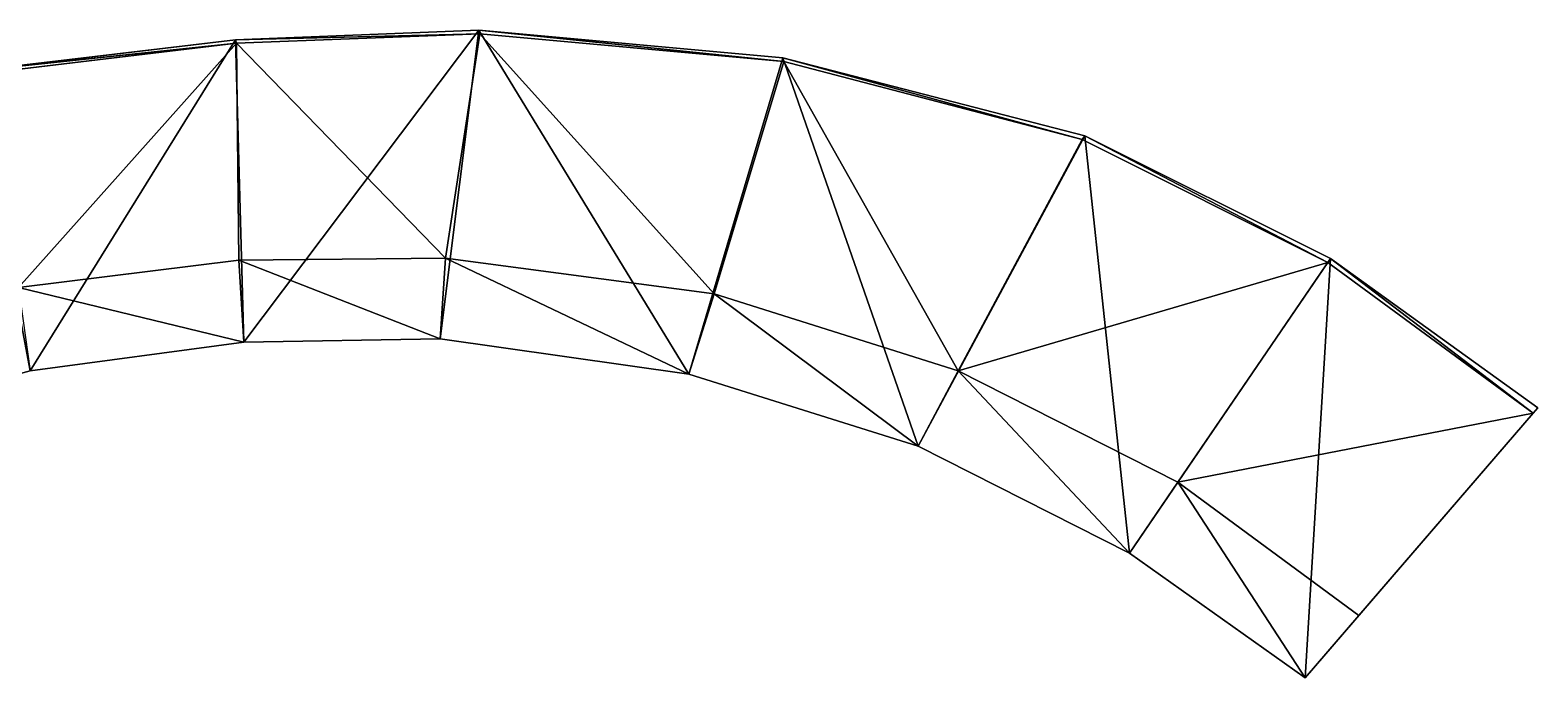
# Model space of a CAD drawing. Extents: x 24 to 812, y 686 to 1217.
# Drawn here: x 414.9 to 811.7, y 1046.8 to 1217.3 of the extents above; entities that cross this region are included whole.
import ezdxf

# ---------------------------------------------------------------- set-up
doc = ezdxf.new("R2010")
doc.units = 0
doc.layers.get('0').update_dxf_attribs({"color": 13, "linetype": 'CONTINUOUS'})

msp = doc.modelspace()

# ---------------------------------------------------------------- linework, layer by layer
for p, q in [((468.99, 1214.74, 20.54), (400.02, 1206.55, 25.24)), ((400.02, 1206.55, 25.24), (468.99, 1214.74, 10)), ((468.99, 1214.74, 10), (400.02, 1206.55, 10)), ((468.99, 1214.74, 10), (414.92, 1127.62, 10)), ((532.98, 1217.26, 17.53), (468.99, 1214.74, 20.54)), ((468.99, 1214.74, 20.54), (532.98, 1217.26, 10)), ((532.98, 1217.26, 10), (468.99, 1214.74, 10)), ((468.99, 1214.74, 20.54), (533.23, 1216.33, 21.76)), ((469.26, 1213.85, 24.71), (468.99, 1214.74, 20.54)), ((468.99, 1214.74, 20.54), (468.99, 1214.74, 10)), ((468.99, 1214.74, 10), (471.11, 1135.16, 10)), ((533.23, 1216.33, 21.76), (469.26, 1213.85, 24.71)), ((532.98, 1217.26, 10), (471.11, 1135.16, 10)), ((532.98, 1217.26, 10), (522.86, 1136, 10)), ((524.21, 1157.23, 103.81), (533.23, 1216.33, 21.76)), ((613.25, 1209.01, 18.03), (532.98, 1217.26, 17.53)), ((532.98, 1217.26, 17.53), (533.23, 1216.33, 21.76)), ((613.04, 1209.95, 14.13), (532.98, 1217.26, 17.53)), ((532.98, 1217.26, 17.53), (613.04, 1209.95, 10)), ((613.04, 1209.95, 10), (532.98, 1217.26, 10)), ((532.98, 1217.26, 10), (532.98, 1217.26, 17.53)), ((532.98, 1217.26, 10), (588.31, 1126.72, 10)), ((533.23, 1216.33, 21.76), (613.25, 1209.01, 18.03)), ((594.95, 1147.85, 101.61), (533.23, 1216.33, 21.76)), ((399.59, 1205.47, 28.59), (469.26, 1213.85, 24.71)), ((400.02, 1206.55, 25.24), (469.26, 1213.85, 24.71)), ((411.85, 1149.52, 105.87), (469.26, 1213.85, 24.71)), ((469.26, 1213.85, 24.71), (524.21, 1157.23, 103.81)), ((469.83, 1156.71, 104.44), (469.26, 1213.85, 24.71)), ((400.02, 1206.55, 10), (414.92, 1127.62, 10)), ((613.04, 1209.95, 10), (588.31, 1126.72, 10)), ((613.25, 1209.01, 18.03), (594.95, 1147.85, 101.61)), ((613.25, 1209.01, 18.03), (613.04, 1209.95, 14.13)), ((691.8, 1188.45, 16.98), (613.04, 1209.95, 14.13)), ((613.04, 1209.95, 14.13), (613.04, 1209.95, 10)), ((613.04, 1209.95, 14.13), (692.51, 1189.42, 10)), ((692.51, 1189.42, 10), (613.04, 1209.95, 10)), ((613.04, 1209.95, 14.13), (692.51, 1189.42, 13.49)), ((613.04, 1209.95, 10), (648.66, 1107.76, 10)), ((613.25, 1209.01, 18.03), (691.8, 1188.45, 16.98)), ((659.19, 1127.6, 98.69), (613.25, 1209.01, 18.03)), ((692.51, 1189.42, 10), (648.66, 1107.76, 10)), ((691.8, 1188.45, 16.98), (659.19, 1127.6, 98.69)), ((692.51, 1189.42, 13.49), (691.8, 1188.45, 16.98)), ((691.8, 1188.45, 16.98), (756.4, 1156.13, 15.04)), ((756.4, 1156.13, 15.04), (692.51, 1189.42, 13.49)), ((757.14, 1157.15, 11.47), (692.51, 1189.42, 13.49)), ((692.51, 1189.42, 13.49), (757.14, 1157.15, 10)), ((757.14, 1157.15, 10), (692.51, 1189.42, 10)), ((692.51, 1189.42, 10), (692.51, 1189.42, 13.49)), ((692.51, 1189.42, 10), (704.25, 1079.65, 10)), ((411.85, 1149.52, 105.87), (469.83, 1156.71, 104.44)), ((524.21, 1157.23, 103.81), (469.83, 1156.71, 104.44)), ((469.83, 1156.71, 104.44), (522.86, 1136, 103.07)), ((471.11, 1135.16, 103.91), (469.83, 1156.71, 104.44)), ((522.86, 1136, 103.07), (524.21, 1157.23, 103.81)), ((594.95, 1147.85, 101.61), (524.21, 1157.23, 103.81)), ((524.21, 1157.23, 103.81), (588.31, 1126.72, 101.47)), ((756.4, 1156.13, 15.04), (659.19, 1127.6, 98.69)), ((757.14, 1157.15, 10), (704.25, 1079.65, 10)), ((716.97, 1098.28, 95.61), (756.4, 1156.13, 15.04)), ((757.14, 1157.15, 10), (750.47, 1046.82, 10)), ((756.4, 1156.13, 15.04), (757.14, 1157.15, 11.47)), ((756.4, 1156.13, 15.04), (810.51, 1116.47, 13.19)), ((757.14, 1157.15, 11.47), (757.14, 1157.15, 10)), ((811.71, 1117.87, 10), (757.14, 1157.15, 11.47)), ((757.14, 1157.15, 11.47), (810.51, 1116.47, 13.19)), ((811.71, 1117.87, 10), (757.14, 1157.15, 10)), ((757.14, 1157.15, 10), (810.51, 1116.47, 10)), ((411.85, 1149.52, 105.87), (471.11, 1135.16, 103.91)), ((588.31, 1126.72, 101.47), (594.95, 1147.85, 101.61)), ((648.66, 1107.76, 99.03), (594.95, 1147.85, 101.61)), ((659.19, 1127.6, 98.69), (594.95, 1147.85, 101.61)), ((471.11, 1135.16, 103.91), (414.92, 1127.62, 10)), ((414.92, 1127.62, 10), (471.11, 1135.16, 10)), ((471.11, 1135.16, 103.91), (414.92, 1127.62, 105.65)), ((522.86, 1136, 103.07), (471.11, 1135.16, 10)), ((471.11, 1135.16, 10), (522.86, 1136, 10)), ((522.86, 1136, 103.07), (471.11, 1135.16, 103.91)), ((471.11, 1135.16, 103.91), (471.11, 1135.16, 10)), ((522.86, 1136, 10), (522.86, 1136, 103.07)), ((588.31, 1126.72, 101.47), (522.86, 1136, 10)), ((522.86, 1136, 10), (588.31, 1126.72, 10)), ((588.31, 1126.72, 101.47), (522.86, 1136, 103.07)), ((361.13, 1113.09, 10), (414.92, 1127.62, 10)), ((414.92, 1127.62, 10), (414.92, 1127.62, 105.65)), ((648.66, 1107.76, 99.03), (659.19, 1127.6, 98.69)), ((659.19, 1127.6, 98.69), (716.97, 1098.28, 95.61)), ((704.25, 1079.65, 97.09), (659.19, 1127.6, 98.69)), ((588.31, 1126.72, 101.47), (648.66, 1107.76, 99.03)), ((648.66, 1107.76, 99.03), (588.31, 1126.72, 10)), ((588.31, 1126.72, 10), (648.66, 1107.76, 10)), ((588.31, 1126.72, 101.47), (588.31, 1126.72, 10)), ((810.51, 1116.47, 13.19), (716.97, 1098.28, 95.61)), ((750.47, 1046.82, 10), (810.51, 1116.47, 10)), ((810.51, 1116.47, 10), (764.61, 1063.22, 91.62)), ((810.51, 1116.47, 13.19), (764.61, 1063.22, 91.62)), ((810.51, 1116.47, 13.19), (811.71, 1117.87, 10)), ((811.71, 1117.87, 10), (810.51, 1116.47, 10)), ((810.51, 1116.47, 10), (810.51, 1116.47, 13.19)), ((648.66, 1107.76, 10), (648.66, 1107.76, 99.03)), ((704.25, 1079.65, 97.09), (648.66, 1107.76, 10)), ((648.66, 1107.76, 10), (704.25, 1079.65, 10)), ((704.25, 1079.65, 97.09), (648.66, 1107.76, 99.03)), ((716.97, 1098.28, 95.61), (704.25, 1079.65, 97.09)), ((750.47, 1046.82, 94.27), (716.97, 1098.28, 95.61)), ((764.61, 1063.22, 91.62), (716.97, 1098.28, 95.61)), ((750.47, 1046.82, 94.27), (704.25, 1079.65, 10)), ((704.25, 1079.65, 10), (750.47, 1046.82, 10)), ((750.47, 1046.82, 94.27), (704.25, 1079.65, 97.09)), ((704.25, 1079.65, 97.09), (704.25, 1079.65, 10)), ((750.47, 1046.82, 10), (764.61, 1063.22, 91.62)), ((764.61, 1063.22, 91.62), (750.47, 1046.82, 94.27)), ((750.47, 1046.82, 10), (750.47, 1046.82, 94.27))]:
    msp.add_line(p, q)

# ---------------------------------------------------------------- meshes
mesh = msp.add_polyface()
corners = [(400.02, 1206.55, 25.24), (469.26, 1213.85, 24.71), (468.99, 1214.74, 20.54)]
mesh.append_faces([[corners[k] for k in face] for face in [(0, 1, 2)]])
mesh = msp.add_polyface()
corners = [(400.02, 1206.55, 25.24), (468.99, 1214.74, 10), (400.02, 1206.55, 10)]
mesh.append_faces([[corners[k] for k in face] for face in [(0, 1, 2)]])
mesh = msp.add_polyface()
corners = [(400.02, 1206.55, 25.24), (468.99, 1214.74, 20.54), (468.99, 1214.74, 10)]
mesh.append_faces([[corners[k] for k in face] for face in [(0, 1, 2)]])
mesh = msp.add_polyface()
corners = [(468.99, 1214.74, 10), (414.92, 1127.62, 10), (400.02, 1206.55, 10)]
mesh.append_faces([[corners[k] for k in face] for face in [(0, 1, 2)]])
mesh = msp.add_polyface()
corners = [(471.11, 1135.16, 10), (414.92, 1127.62, 10), (468.99, 1214.74, 10)]
mesh.append_faces([[corners[k] for k in face] for face in [(0, 1, 2)]])
mesh = msp.add_polyface()
corners = [(533.23, 1216.33, 21.76), (532.98, 1217.26, 17.53), (468.99, 1214.74, 20.54)]
mesh.append_faces([[corners[k] for k in face] for face in [(0, 1, 2)]])
mesh = msp.add_polyface()
corners = [(468.99, 1214.74, 20.54), (532.98, 1217.26, 10), (468.99, 1214.74, 10)]
mesh.append_faces([[corners[k] for k in face] for face in [(0, 1, 2)]])
mesh = msp.add_polyface()
corners = [(468.99, 1214.74, 20.54), (532.98, 1217.26, 17.53), (532.98, 1217.26, 10)]
mesh.append_faces([[corners[k] for k in face] for face in [(0, 1, 2)]])
mesh = msp.add_polyface()
corners = [(532.98, 1217.26, 10), (471.11, 1135.16, 10), (468.99, 1214.74, 10)]
mesh.append_faces([[corners[k] for k in face] for face in [(0, 1, 2)]])
mesh = msp.add_polyface()
corners = [(469.26, 1213.85, 24.71), (533.23, 1216.33, 21.76), (468.99, 1214.74, 20.54)]
mesh.append_faces([[corners[k] for k in face] for face in [(0, 1, 2)]])
mesh = msp.add_polyface()
corners = [(524.21, 1157.23, 103.81), (533.23, 1216.33, 21.76), (469.26, 1213.85, 24.71)]
mesh.append_faces([[corners[k] for k in face] for face in [(0, 1, 2)]])
mesh = msp.add_polyface()
corners = [(532.98, 1217.26, 10), (522.86, 1136, 10), (471.11, 1135.16, 10)]
mesh.append_faces([[corners[k] for k in face] for face in [(0, 1, 2)]])
mesh = msp.add_polyface()
corners = [(588.31, 1126.72, 10), (522.86, 1136, 10), (532.98, 1217.26, 10)]
mesh.append_faces([[corners[k] for k in face] for face in [(0, 1, 2)]])
mesh = msp.add_polyface()
corners = [(524.21, 1157.23, 103.81), (594.95, 1147.85, 101.61), (533.23, 1216.33, 21.76)]
mesh.append_faces([[corners[k] for k in face] for face in [(0, 1, 2)]])
mesh = msp.add_polyface()
corners = [(533.23, 1216.33, 21.76), (613.25, 1209.01, 18.03), (532.98, 1217.26, 17.53)]
mesh.append_faces([[corners[k] for k in face] for face in [(0, 1, 2)]])
mesh = msp.add_polyface()
corners = [(613.25, 1209.01, 18.03), (613.04, 1209.95, 14.13), (532.98, 1217.26, 17.53)]
mesh.append_faces([[corners[k] for k in face] for face in [(0, 1, 2)]])
mesh = msp.add_polyface()
corners = [(532.98, 1217.26, 17.53), (613.04, 1209.95, 10), (532.98, 1217.26, 10)]
mesh.append_faces([[corners[k] for k in face] for face in [(0, 1, 2)]])
mesh = msp.add_polyface()
corners = [(532.98, 1217.26, 17.53), (613.04, 1209.95, 14.13), (613.04, 1209.95, 10)]
mesh.append_faces([[corners[k] for k in face] for face in [(0, 1, 2)]])
mesh = msp.add_polyface()
corners = [(613.04, 1209.95, 10), (588.31, 1126.72, 10), (532.98, 1217.26, 10)]
mesh.append_faces([[corners[k] for k in face] for face in [(0, 1, 2)]])
mesh = msp.add_polyface()
corners = [(594.95, 1147.85, 101.61), (613.25, 1209.01, 18.03), (533.23, 1216.33, 21.76)]
mesh.append_faces([[corners[k] for k in face] for face in [(0, 1, 2)]])
mesh = msp.add_polyface()
corners = [(399.59, 1205.47, 28.59), (469.26, 1213.85, 24.71), (400.02, 1206.55, 25.24)]
mesh.append_faces([[corners[k] for k in face] for face in [(0, 1, 2)]])
mesh = msp.add_polyface()
corners = [(411.85, 1149.52, 105.87), (469.26, 1213.85, 24.71), (399.59, 1205.47, 28.59)]
mesh.append_faces([[corners[k] for k in face] for face in [(0, 1, 2)]])
mesh = msp.add_polyface()
corners = [(411.85, 1149.52, 105.87), (469.83, 1156.71, 104.44), (469.26, 1213.85, 24.71)]
mesh.append_faces([[corners[k] for k in face] for face in [(0, 1, 2)]])
mesh = msp.add_polyface()
corners = [(469.83, 1156.71, 104.44), (524.21, 1157.23, 103.81), (469.26, 1213.85, 24.71)]
mesh.append_faces([[corners[k] for k in face] for face in [(0, 1, 2)]])
mesh = msp.add_polyface()
corners = [(414.92, 1127.62, 10), (361.13, 1113.09, 10), (400.02, 1206.55, 10)]
mesh.append_faces([[corners[k] for k in face] for face in [(0, 1, 2)]])
mesh = msp.add_polyface()
corners = [(648.66, 1107.76, 10), (588.31, 1126.72, 10), (613.04, 1209.95, 10)]
mesh.append_faces([[corners[k] for k in face] for face in [(0, 1, 2)]])
mesh = msp.add_polyface()
corners = [(594.95, 1147.85, 101.61), (659.19, 1127.6, 98.69), (613.25, 1209.01, 18.03)]
mesh.append_faces([[corners[k] for k in face] for face in [(0, 1, 2)]])
mesh = msp.add_polyface()
corners = [(613.25, 1209.01, 18.03), (691.8, 1188.45, 16.98), (613.04, 1209.95, 14.13)]
mesh.append_faces([[corners[k] for k in face] for face in [(0, 1, 2)]])
mesh = msp.add_polyface()
corners = [(613.04, 1209.95, 14.13), (692.51, 1189.42, 10), (613.04, 1209.95, 10)]
mesh.append_faces([[corners[k] for k in face] for face in [(0, 1, 2)]])
mesh = msp.add_polyface()
corners = [(613.04, 1209.95, 14.13), (692.51, 1189.42, 13.49), (692.51, 1189.42, 10)]
mesh.append_faces([[corners[k] for k in face] for face in [(0, 1, 2)]])
mesh = msp.add_polyface()
corners = [(692.51, 1189.42, 10), (648.66, 1107.76, 10), (613.04, 1209.95, 10)]
mesh.append_faces([[corners[k] for k in face] for face in [(0, 1, 2)]])
mesh = msp.add_polyface()
corners = [(691.8, 1188.45, 16.98), (692.51, 1189.42, 13.49), (613.04, 1209.95, 14.13)]
mesh.append_faces([[corners[k] for k in face] for face in [(0, 1, 2)]])
mesh = msp.add_polyface()
corners = [(659.19, 1127.6, 98.69), (691.8, 1188.45, 16.98), (613.25, 1209.01, 18.03)]
mesh.append_faces([[corners[k] for k in face] for face in [(0, 1, 2)]])
mesh = msp.add_polyface()
corners = [(704.25, 1079.65, 10), (648.66, 1107.76, 10), (692.51, 1189.42, 10)]
mesh.append_faces([[corners[k] for k in face] for face in [(0, 1, 2)]])
mesh = msp.add_polyface()
corners = [(659.19, 1127.6, 98.69), (756.4, 1156.13, 15.04), (691.8, 1188.45, 16.98)]
mesh.append_faces([[corners[k] for k in face] for face in [(0, 1, 2)]])
mesh = msp.add_polyface()
corners = [(691.8, 1188.45, 16.98), (756.4, 1156.13, 15.04), (692.51, 1189.42, 13.49)]
mesh.append_faces([[corners[k] for k in face] for face in [(0, 1, 2)]])
mesh = msp.add_polyface()
corners = [(756.4, 1156.13, 15.04), (757.14, 1157.15, 11.47), (692.51, 1189.42, 13.49)]
mesh.append_faces([[corners[k] for k in face] for face in [(0, 1, 2)]])
mesh = msp.add_polyface()
corners = [(692.51, 1189.42, 13.49), (757.14, 1157.15, 10), (692.51, 1189.42, 10)]
mesh.append_faces([[corners[k] for k in face] for face in [(0, 1, 2)]])
mesh = msp.add_polyface()
corners = [(692.51, 1189.42, 13.49), (757.14, 1157.15, 11.47), (757.14, 1157.15, 10)]
mesh.append_faces([[corners[k] for k in face] for face in [(0, 1, 2)]])
mesh = msp.add_polyface()
corners = [(757.14, 1157.15, 10), (704.25, 1079.65, 10), (692.51, 1189.42, 10)]
mesh.append_faces([[corners[k] for k in face] for face in [(0, 1, 2)]])
mesh = msp.add_polyface()
corners = [(471.11, 1135.16, 103.91), (469.83, 1156.71, 104.44), (411.85, 1149.52, 105.87)]
mesh.append_faces([[corners[k] for k in face] for face in [(0, 1, 2)]])
mesh = msp.add_polyface()
corners = [(524.21, 1157.23, 103.81), (469.83, 1156.71, 104.44), (522.86, 1136, 103.07)]
mesh.append_faces([[corners[k] for k in face] for face in [(0, 1, 2)]])
mesh = msp.add_polyface()
corners = [(522.86, 1136, 103.07), (469.83, 1156.71, 104.44), (471.11, 1135.16, 103.91)]
mesh.append_faces([[corners[k] for k in face] for face in [(0, 1, 2)]])
mesh = msp.add_polyface()
corners = [(588.31, 1126.72, 101.47), (524.21, 1157.23, 103.81), (522.86, 1136, 103.07)]
mesh.append_faces([[corners[k] for k in face] for face in [(0, 1, 2)]])
mesh = msp.add_polyface()
corners = [(594.95, 1147.85, 101.61), (524.21, 1157.23, 103.81), (588.31, 1126.72, 101.47)]
mesh.append_faces([[corners[k] for k in face] for face in [(0, 1, 2)]])
mesh = msp.add_polyface()
corners = [(659.19, 1127.6, 98.69), (716.97, 1098.28, 95.61), (756.4, 1156.13, 15.04)]
mesh.append_faces([[corners[k] for k in face] for face in [(0, 1, 2)]])
mesh = msp.add_polyface()
corners = [(757.14, 1157.15, 10), (750.47, 1046.82, 10), (704.25, 1079.65, 10)]
mesh.append_faces([[corners[k] for k in face] for face in [(0, 1, 2)]])
mesh = msp.add_polyface()
corners = [(810.51, 1116.47, 13.19), (756.4, 1156.13, 15.04), (716.97, 1098.28, 95.61)]
mesh.append_faces([[corners[k] for k in face] for face in [(0, 1, 2)]])
mesh = msp.add_polyface()
corners = [(810.51, 1116.47, 10), (750.47, 1046.82, 10), (757.14, 1157.15, 10)]
mesh.append_faces([[corners[k] for k in face] for face in [(0, 1, 2)]])
mesh = msp.add_polyface()
corners = [(756.4, 1156.13, 15.04), (810.51, 1116.47, 13.19), (757.14, 1157.15, 11.47)]
mesh.append_faces([[corners[k] for k in face] for face in [(0, 1, 2)]])
mesh = msp.add_polyface()
corners = [(810.51, 1116.47, 13.19), (811.71, 1117.87, 10), (757.14, 1157.15, 11.47)]
mesh.append_faces([[corners[k] for k in face] for face in [(0, 1, 2)]])
mesh = msp.add_polyface()
corners = [(757.14, 1157.15, 11.47), (811.71, 1117.87, 10), (757.14, 1157.15, 10)]
mesh.append_faces([[corners[k] for k in face] for face in [(0, 1, 2)]])
mesh = msp.add_polyface()
corners = [(811.71, 1117.87, 10), (810.51, 1116.47, 10), (757.14, 1157.15, 10)]
mesh.append_faces([[corners[k] for k in face] for face in [(0, 1, 2)]])
mesh = msp.add_polyface()
corners = [(471.11, 1135.16, 103.91), (411.85, 1149.52, 105.87), (414.92, 1127.62, 105.65)]
mesh.append_faces([[corners[k] for k in face] for face in [(0, 1, 2)]])
mesh = msp.add_polyface()
corners = [(648.66, 1107.76, 99.03), (594.95, 1147.85, 101.61), (588.31, 1126.72, 101.47)]
mesh.append_faces([[corners[k] for k in face] for face in [(0, 1, 2)]])
mesh = msp.add_polyface()
corners = [(659.19, 1127.6, 98.69), (594.95, 1147.85, 101.61), (648.66, 1107.76, 99.03)]
mesh.append_faces([[corners[k] for k in face] for face in [(0, 1, 2)]])
mesh = msp.add_polyface()
corners = [(471.11, 1135.16, 103.91), (414.92, 1127.62, 10), (471.11, 1135.16, 10)]
mesh.append_faces([[corners[k] for k in face] for face in [(0, 1, 2)]])
mesh = msp.add_polyface()
corners = [(414.92, 1127.62, 105.65), (414.92, 1127.62, 10), (471.11, 1135.16, 103.91)]
mesh.append_faces([[corners[k] for k in face] for face in [(0, 1, 2)]])
mesh = msp.add_polyface()
corners = [(522.86, 1136, 103.07), (471.11, 1135.16, 10), (522.86, 1136, 10)]
mesh.append_faces([[corners[k] for k in face] for face in [(0, 1, 2)]])
mesh = msp.add_polyface()
corners = [(471.11, 1135.16, 103.91), (471.11, 1135.16, 10), (522.86, 1136, 103.07)]
mesh.append_faces([[corners[k] for k in face] for face in [(0, 1, 2)]])
mesh = msp.add_polyface()
corners = [(588.31, 1126.72, 101.47), (522.86, 1136, 10), (588.31, 1126.72, 10)]
mesh.append_faces([[corners[k] for k in face] for face in [(0, 1, 2)]])
mesh = msp.add_polyface()
corners = [(522.86, 1136, 103.07), (522.86, 1136, 10), (588.31, 1126.72, 101.47)]
mesh.append_faces([[corners[k] for k in face] for face in [(0, 1, 2)]])
mesh = msp.add_polyface()
corners = [(414.92, 1127.62, 105.65), (361.13, 1113.09, 10), (414.92, 1127.62, 10)]
mesh.append_faces([[corners[k] for k in face] for face in [(0, 1, 2)]])
mesh = msp.add_polyface()
corners = [(704.25, 1079.65, 97.09), (659.19, 1127.6, 98.69), (648.66, 1107.76, 99.03)]
mesh.append_faces([[corners[k] for k in face] for face in [(0, 1, 2)]])
mesh = msp.add_polyface()
corners = [(716.97, 1098.28, 95.61), (659.19, 1127.6, 98.69), (704.25, 1079.65, 97.09)]
mesh.append_faces([[corners[k] for k in face] for face in [(0, 1, 2)]])
mesh = msp.add_polyface()
corners = [(648.66, 1107.76, 99.03), (588.31, 1126.72, 10), (648.66, 1107.76, 10)]
mesh.append_faces([[corners[k] for k in face] for face in [(0, 1, 2)]])
mesh = msp.add_polyface()
corners = [(588.31, 1126.72, 101.47), (588.31, 1126.72, 10), (648.66, 1107.76, 99.03)]
mesh.append_faces([[corners[k] for k in face] for face in [(0, 1, 2)]])
mesh = msp.add_polyface()
corners = [(810.51, 1116.47, 13.19), (716.97, 1098.28, 95.61), (764.61, 1063.22, 91.62)]
mesh.append_faces([[corners[k] for k in face] for face in [(0, 1, 2)]])
mesh = msp.add_polyface()
corners = [(810.51, 1116.47, 10), (764.61, 1063.22, 91.62), (750.47, 1046.82, 10)]
mesh.append_faces([[corners[k] for k in face] for face in [(0, 1, 2)]])
mesh = msp.add_polyface()
corners = [(810.51, 1116.47, 10), (810.51, 1116.47, 13.19), (764.61, 1063.22, 91.62)]
mesh.append_faces([[corners[k] for k in face] for face in [(0, 1, 2)]])
mesh = msp.add_polyface()
corners = [(811.71, 1117.87, 10), (810.51, 1116.47, 13.19), (810.51, 1116.47, 10)]
mesh.append_faces([[corners[k] for k in face] for face in [(0, 1, 2)]])
mesh = msp.add_polyface()
corners = [(704.25, 1079.65, 97.09), (648.66, 1107.76, 10), (704.25, 1079.65, 10)]
mesh.append_faces([[corners[k] for k in face] for face in [(0, 1, 2)]])
mesh = msp.add_polyface()
corners = [(648.66, 1107.76, 99.03), (648.66, 1107.76, 10), (704.25, 1079.65, 97.09)]
mesh.append_faces([[corners[k] for k in face] for face in [(0, 1, 2)]])
mesh = msp.add_polyface()
corners = [(750.47, 1046.82, 94.27), (716.97, 1098.28, 95.61), (704.25, 1079.65, 97.09)]
mesh.append_faces([[corners[k] for k in face] for face in [(0, 1, 2)]])
mesh = msp.add_polyface()
corners = [(764.61, 1063.22, 91.62), (716.97, 1098.28, 95.61), (750.47, 1046.82, 94.27)]
mesh.append_faces([[corners[k] for k in face] for face in [(0, 1, 2)]])
mesh = msp.add_polyface()
corners = [(750.47, 1046.82, 94.27), (704.25, 1079.65, 10), (750.47, 1046.82, 10)]
mesh.append_faces([[corners[k] for k in face] for face in [(0, 1, 2)]])
mesh = msp.add_polyface()
corners = [(704.25, 1079.65, 97.09), (704.25, 1079.65, 10), (750.47, 1046.82, 94.27)]
mesh.append_faces([[corners[k] for k in face] for face in [(0, 1, 2)]])
mesh = msp.add_polyface()
corners = [(764.61, 1063.22, 91.62), (750.47, 1046.82, 94.27), (750.47, 1046.82, 10)]
mesh.append_faces([[corners[k] for k in face] for face in [(0, 1, 2)]])

doc.saveas('drawing.dxf')
